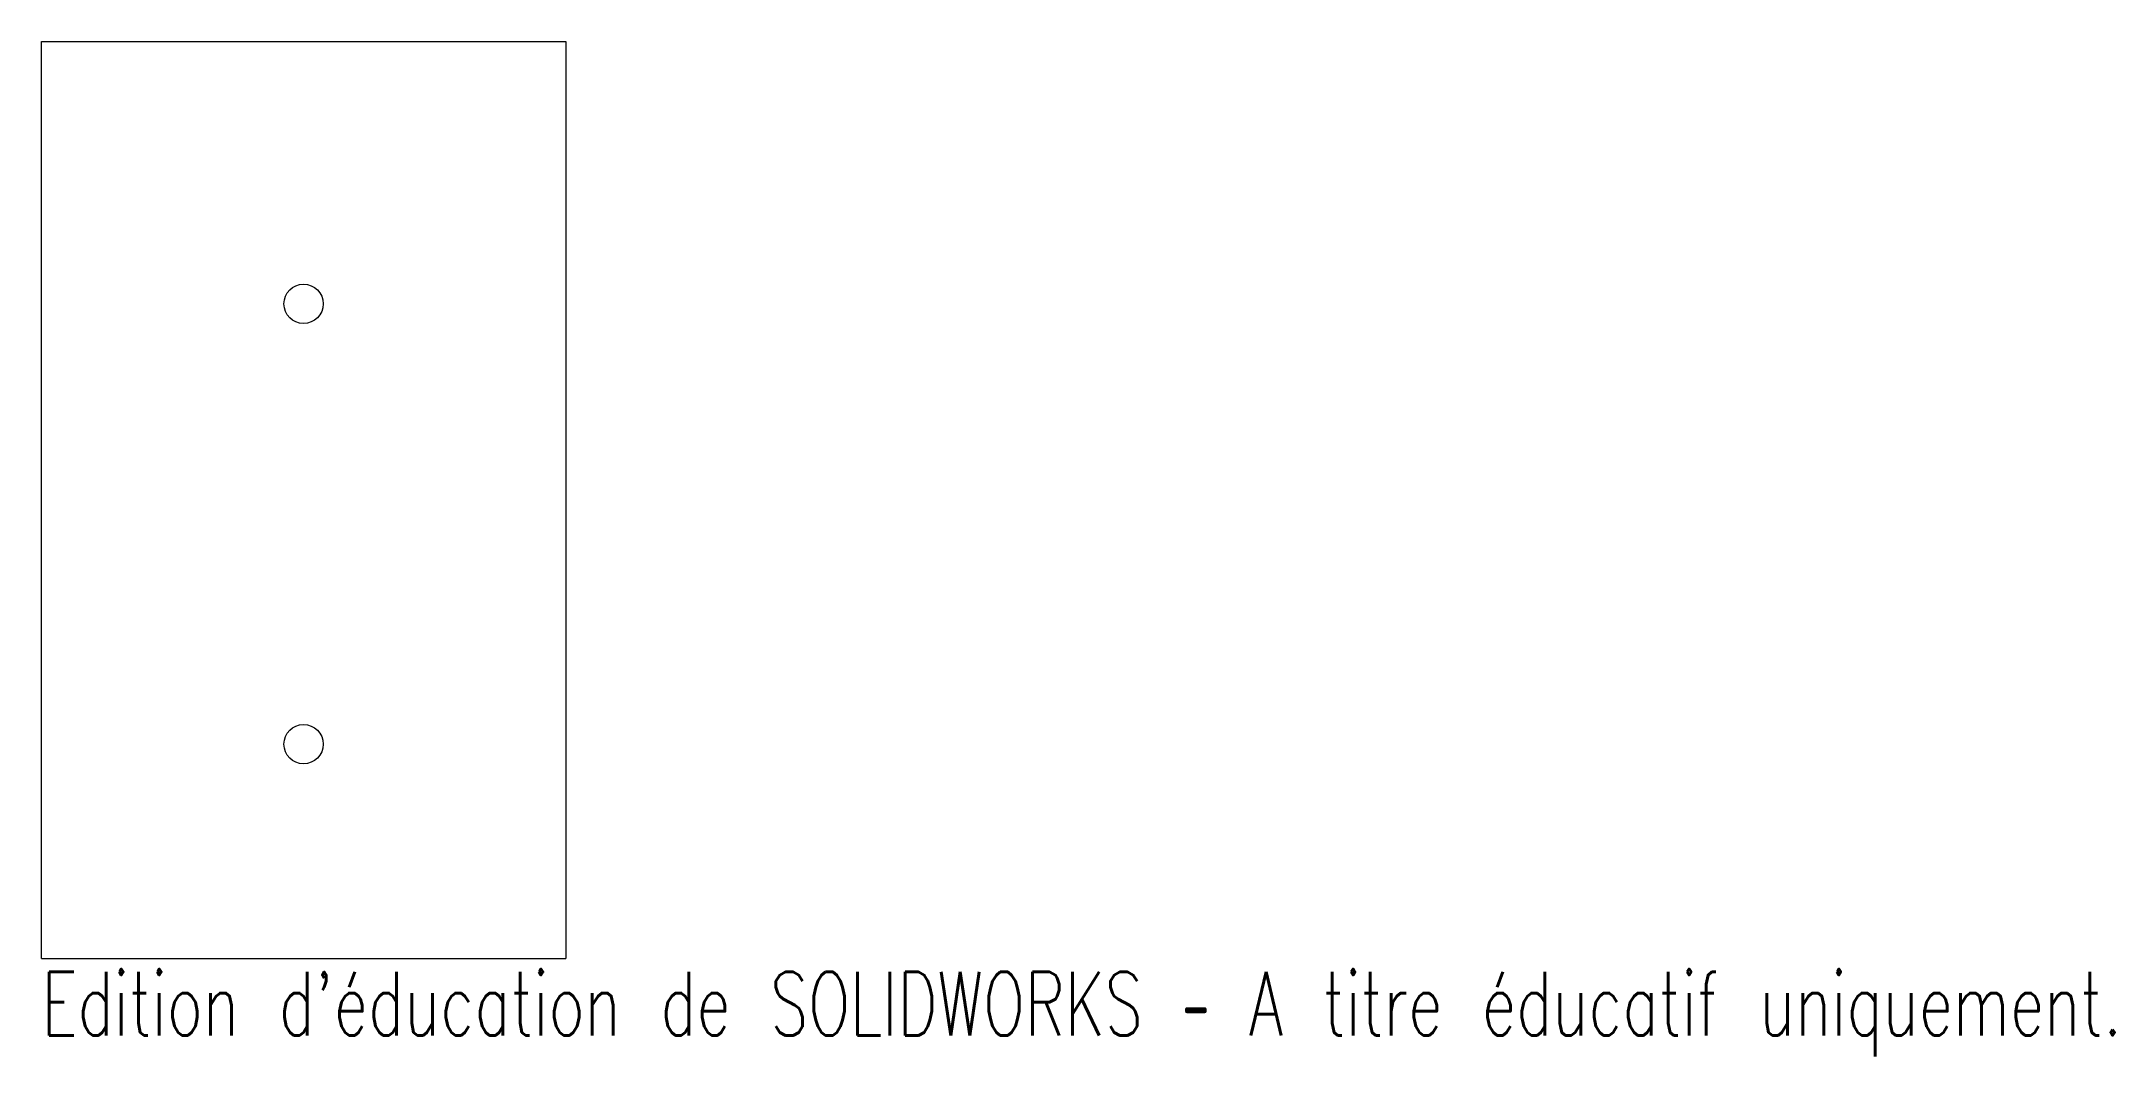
# Model space of a CAD drawing. Header units: millimetres. Extents: x -40 to 118, y -7 to 70.
import ezdxf

# ---------------------------------------------------------------- set-up
doc = ezdxf.new("R2010")
doc.units = ezdxf.units.MM
doc.styles.add('SLDTEXTSTYLE0', font='TXT', dxfattribs={"width": 0.7, "bigfont": 'bigfont'})

msp = doc.modelspace()

# ---------------------------------------------------------------- linework, layer by layer
at = {"color": 7, "linetype": 'Continuous', "lineweight": 15}
for p, q in [((-40, 69.92), (0, 69.92)), ((-40, 0), (-40, 69.92)), ((0, 69.92), (0, 0)), ((-40, 0), (0, 0))]:
    msp.add_line(p, q, dxfattribs=at)
for centre in [(-20, 49.92), (-20, 16.35)]:
    msp.add_circle(centre, 1.5, dxfattribs=at)

# ---------------------------------------------------------------- texts
at = {"color": 7, "linetype": 'Continuous', "insert": (-40, -1.02), "char_height": 4.8336, "attachment_point": 1, "style": 'SLDTEXTSTYLE0'}
msp.add_mtext("Edition d'éducation de SOLIDWORKS – A titre éducatif uniquement.", dxfattribs=at)

doc.saveas('drawing.dxf')
